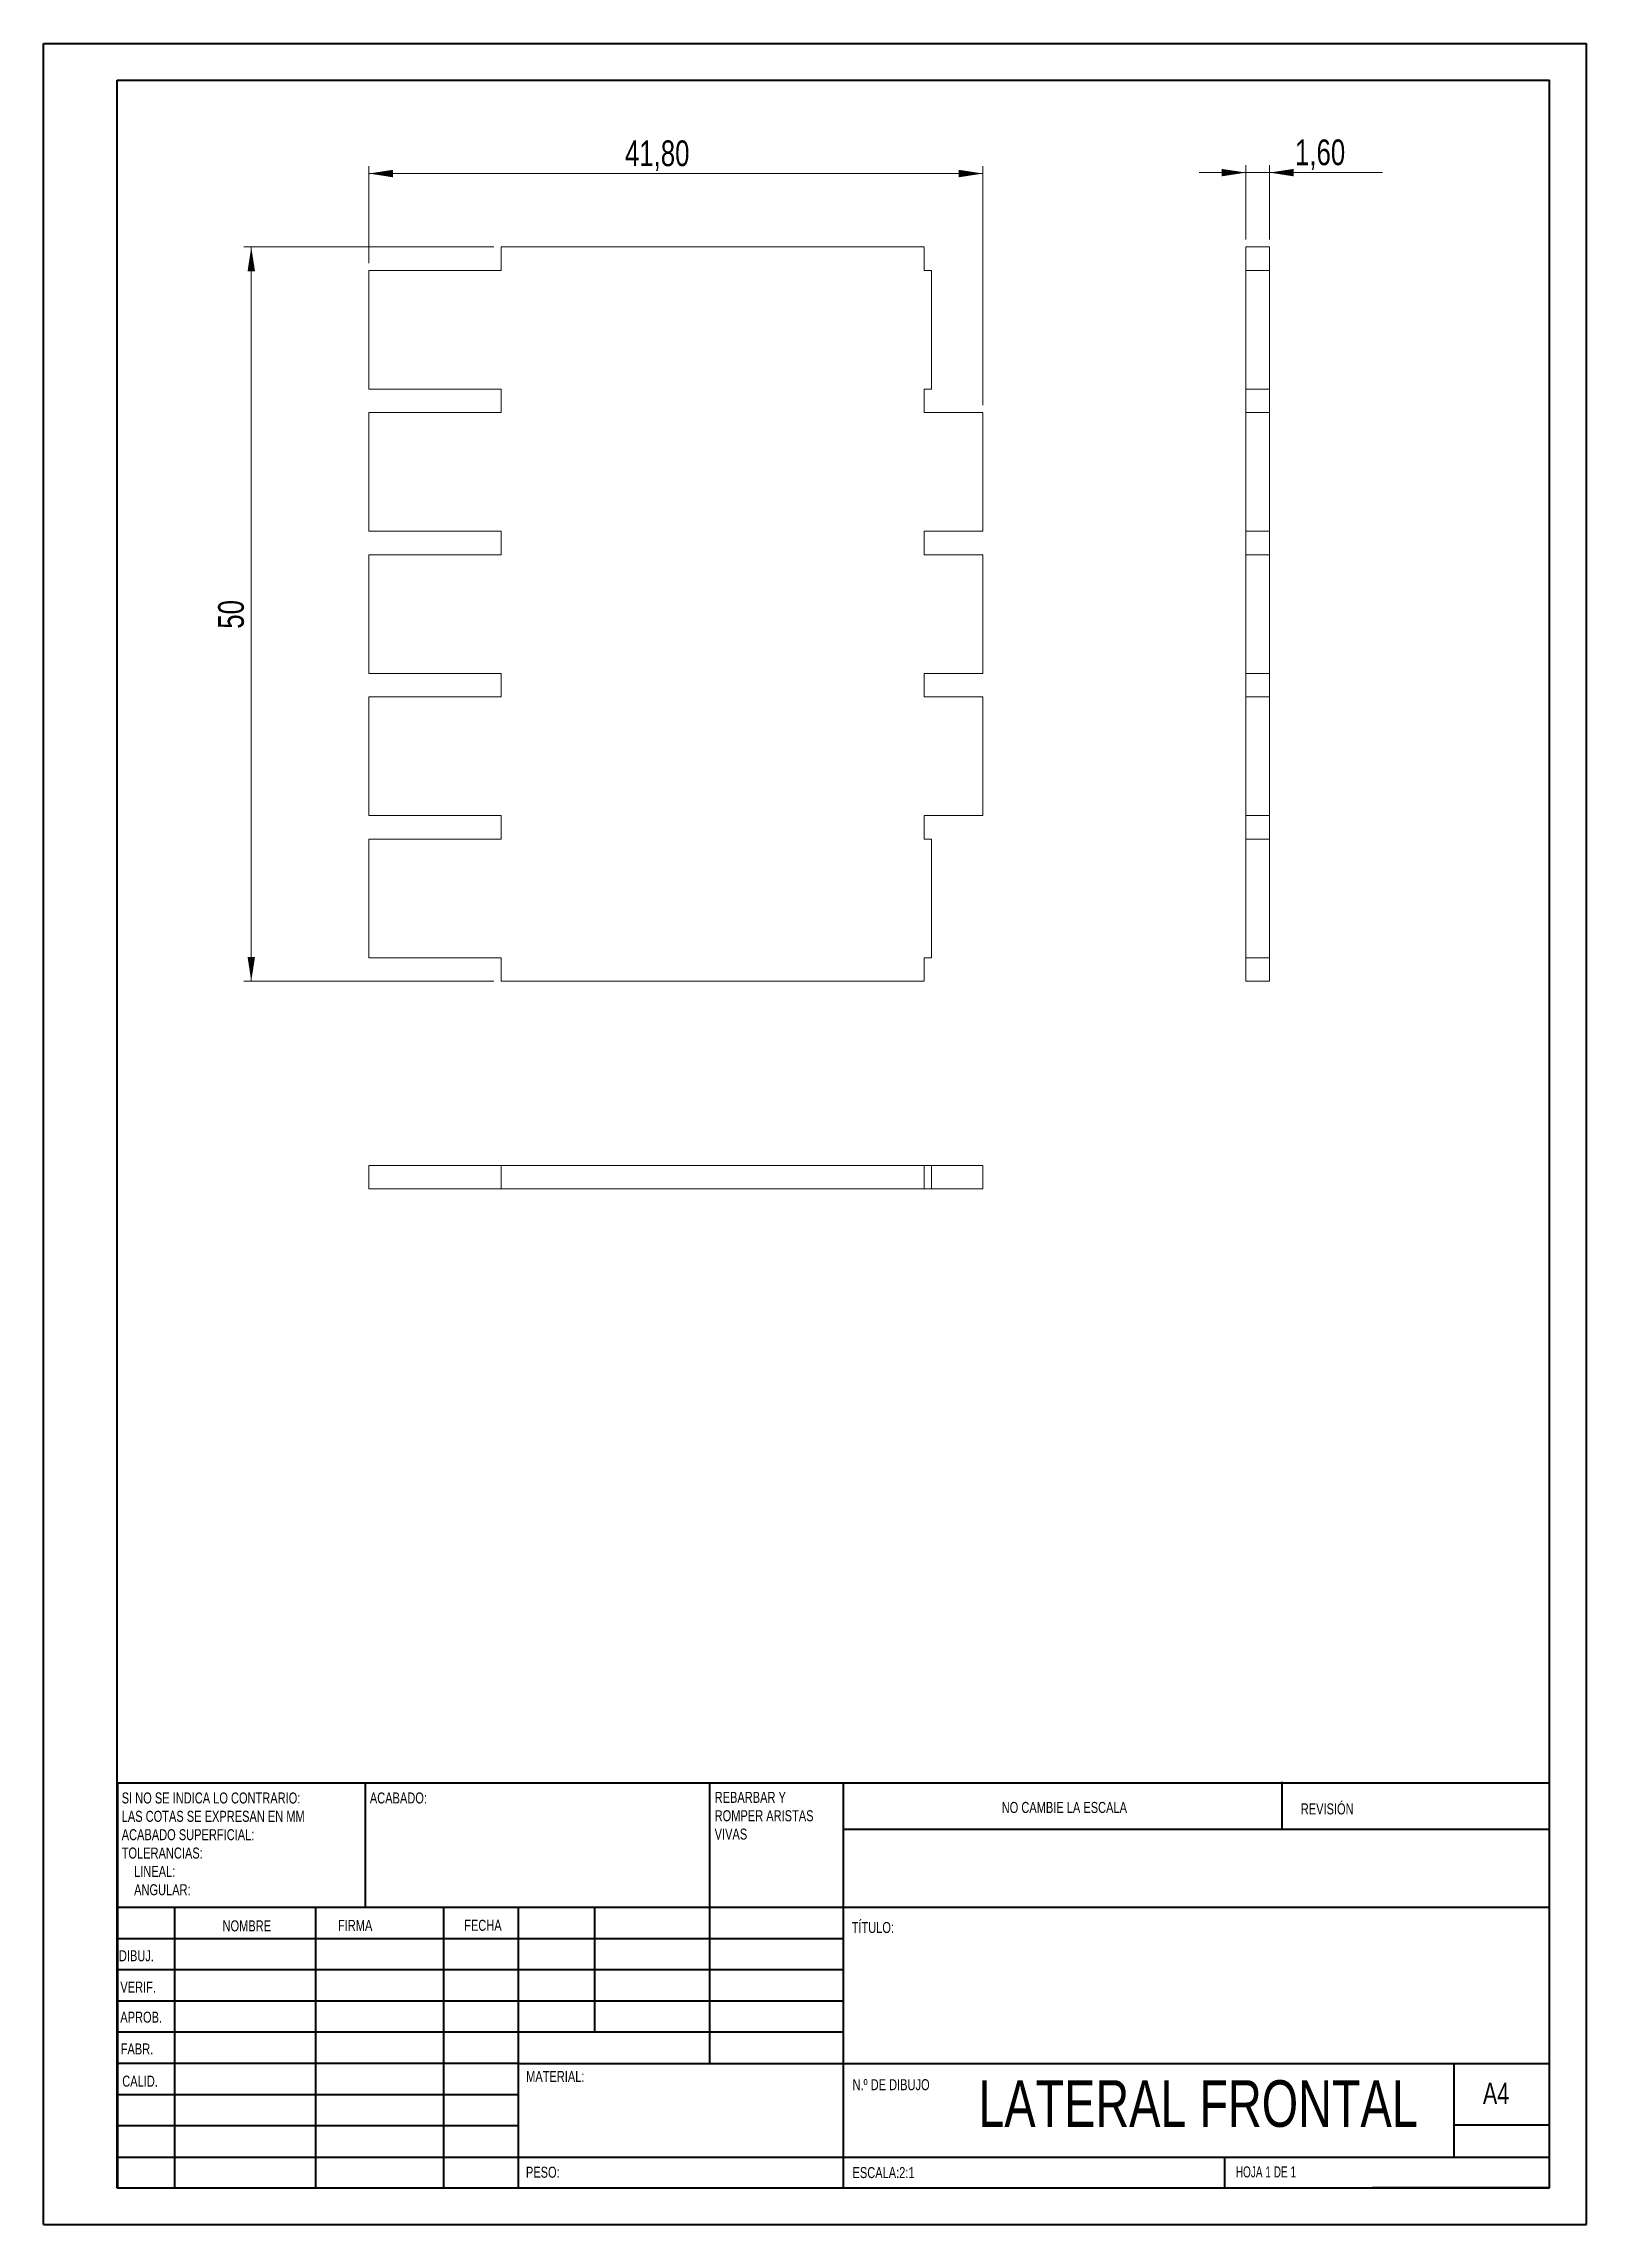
# Model space of a CAD drawing. Header units: millimetres. Extents: x 0 to 210, y 0 to 297.
import ezdxf

# ---------------------------------------------------------------- set-up
doc = ezdxf.new("R2010")
doc.units = ezdxf.units.MM
doc.styles.add('SLDTEXTSTYLE0', font='TXT', dxfattribs={"width": 0.75})
doc.styles.add('SLDTEXTSTYLE1', font='TXT', dxfattribs={"width": 0.681818})
doc.dimstyles.new('SLDDIMSTYLE0', dxfattribs={"dimtxt": 3.5, "dimasz": 3.302, "dimexe": 0, "dimexo": 0.0625, "dimgap": 0.875, "dimtad": 1, "dimlfac": 0.5, "dimrnd": 1e-09, "dimzin": 12, "dimdsep": 46, "dimtxsty": 'SLDTEXTSTYLE0', "dimsah": 1, "dimcen": 0.09, "dimadec": 0, "dimazin": 3, "dimtfac": 1, "dimtofl": 0, "dimtmove": 0, "dimatfit": 3, "dimfxl": 1, "dimfrac": 2, "dimtolj": 1, "dimtzin": 12, "dimarcsym": 0})
doc.dimstyles.new('SLDDIMSTYLE1', dxfattribs={"dimtxt": 3.5, "dimasz": 3.302, "dimexe": 0, "dimexo": 0.0625, "dimgap": 0.875, "dimtad": 1, "dimlfac": 0.5, "dimrnd": 1e-09, "dimzin": 12, "dimdsep": 46, "dimtxsty": 'SLDTEXTSTYLE0', "dimsah": 1, "dimcen": 0.09, "dimadec": 0, "dimazin": 3, "dimtfac": 1, "dimtmove": 0, "dimatfit": 0, "dimfxl": 1, "dimfrac": 2, "dimtolj": 1, "dimtzin": 12, "dimarcsym": 0})

# ---------------------------------------------------------------- blocks, each defined once
blk = doc.blocks.new('SW_NOTE_0')
at = {"color": 0, "linetype": 'Continuous', "lineweight": 0, "char_height": 1.5, "attachment_point": 1, "style": 'SLDTEXTSTYLE0'}
for s, insert in [('REBARBAR Y', (0, 1.93)), ('ROMPER ARISTAS', (0, -0.57)), ('VIVAS', (0, -3.07))]:
    blk.add_mtext(s, dxfattribs=dict(at, insert=insert))
blk = doc.blocks.new('SW_NOTE_1')
at = {"color": 0, "linetype": 'Continuous', "lineweight": 0, "char_height": 1.5, "attachment_point": 1, "style": 'SLDTEXTSTYLE0'}
for s, insert in [('SI NO SE INDICA LO CONTRARIO:', (0, 1.93)), ('LAS COTAS SE EXPRESAN EN MM', (0, -0.57)), ('ACABADO SUPERFICIAL:', (0, -3.07)), ('TOLERANCIAS:', (0, -5.57)), ('LINEAL:', (1.69, -8.07)), ('ANGULAR:', (1.69, -10.57))]:
    blk.add_mtext(s, dxfattribs=dict(at, insert=insert))
blk = doc.blocks.new('_D')
at = {"color": 7, "linetype": 'Continuous', "lineweight": 0}
for p, q in [((44.34, 267.32), (44.34, 280.52)), ((44.34, 279.52), (127.94, 279.52)), ((127.94, 247.96), (127.94, 280.52))]:
    blk.add_line(p, q, dxfattribs=at)
for points in [[(44.34, 279.52), (47.65, 279.01), (47.65, 280.03)], [(127.94, 279.52), (124.64, 280.03), (124.64, 279.01)]]:
    blk.add_solid(points, dxfattribs=at)
at = {"color": 7, "linetype": 'Continuous', "lineweight": 0, "insert": (79.21, 284.03, -1.4), "char_height": 3.5, "attachment_point": 1, "style": 'SLDTEXTSTYLE0'}
blk.add_mtext('41,80', dxfattribs=at)
blk = doc.blocks.new('_D_1')
at = {"color": 7, "linetype": 'Continuous', "lineweight": 0}
for p, q in [((61.34, 269.52), (27.34, 269.52)), ((28.34, 269.52), (28.34, 169.52)), ((61.34, 169.52), (27.34, 169.52))]:
    blk.add_line(p, q, dxfattribs=at)
for points in [[(28.34, 269.52), (27.84, 266.22), (28.85, 266.22)], [(28.34, 169.52), (28.85, 172.82), (27.84, 172.82)]]:
    blk.add_solid(points, dxfattribs=at)
at = {"color": 7, "linetype": 'Continuous', "lineweight": 0, "insert": (23.83, 217.53, -1.4), "char_height": 3.5, "attachment_point": 1, "rotation": 90, "style": 'SLDTEXTSTYLE0'}
blk.add_mtext('50', dxfattribs=at)
blk = doc.blocks.new('_D_2')
at = {"color": 7, "linetype": 'Continuous', "lineweight": 0}
for p, q in [((163.74, 279.65), (157.39, 279.65)), ((163.74, 270.52), (163.74, 280.65)), ((166.94, 279.65), (163.74, 279.65)), ((166.94, 270.52), (166.94, 280.65)), ((166.94, 279.65), (182.31, 279.65))]:
    blk.add_line(p, q, dxfattribs=at)
for points in [[(163.74, 279.65), (160.43, 280.15), (160.43, 279.14)], [(166.94, 279.65), (170.24, 279.14), (170.24, 280.15)]]:
    blk.add_solid(points, dxfattribs=at)
at = {"color": 7, "linetype": 'Continuous', "lineweight": 0, "insert": (170.42, 284.16, 5.2), "char_height": 3.5, "attachment_point": 1, "style": 'SLDTEXTSTYLE0'}
blk.add_mtext('1,60', dxfattribs=at)

msp = doc.modelspace()

# ---------------------------------------------------------------- linework, layer by layer
at = {"color": 7, "linetype": 'Continuous', "lineweight": 40}
for p, q in [((0.079, 0.215), (0.079, 297.215)), ((0.079, 297.215), (210.079, 297.215)), ((210.079, 0.215), (210.079, 297.215)), ((210.079, 292.215), (210.079, 297.215)), ((10.079, 292.215), (205.079, 292.215)), ((10.079, 5.215), (10.079, 292.215)), ((205.079, 5.215), (205.079, 292.215)), ((10.111, 60.371), (205.079, 60.371)), ((10.111, 60.371), (10.111, 5.121)), ((43.911, 43.371), (43.911, 60.371)), ((90.711, 60.371), (90.711, 22.121)), ((108.911, 60.371), (108.911, 5.121)), ((168.679, 54.09), (168.679, 60.465)), ((205.079, 53.996), (108.911, 53.996)), ((205.079, 43.371), (10.111, 43.371)), ((17.911, 43.371), (17.911, 5.121)), ((37.102, 43.371), (37.102, 5.121)), ((54.51, 43.371), (54.51, 5.121)), ((64.711, 5.121), (64.711, 43.371)), ((75.111, 26.371), (75.111, 43.371)), ((108.911, 39.121), (10.111, 39.121)), ((108.911, 34.871), (10.111, 34.871)), ((108.911, 30.621), (10.111, 30.621)), ((108.911, 26.371), (10.111, 26.371)), ((64.711, 22.121), (10.111, 22.121)), ((64.711, 22.121), (205.079, 22.121)), ((192.079, 9.465), (192.079, 22.215)), ((64.711, 17.871), (10.111, 17.871)), ((64.711, 13.621), (10.111, 13.621)), ((205.079, 13.715), (192.079, 13.715)), ((10.111, 9.371), (205.079, 9.371)), ((160.879, 5.215), (160.879, 9.465)), ((10.079, 5.215), (205.079, 5.215)), ((205.079, 5.215), (180.988, 5.215)), ((0.079, 0.215), (210.079, 0.215))]:
    msp.add_line(p, q, dxfattribs=at)
at = {"color": 7, "linetype": 'Continuous', "lineweight": 15}
for p, q in [((62.345, 266.321), (62.345, 269.521)), ((119.945, 269.521), (62.345, 269.521)), ((119.945, 269.521), (119.945, 266.321)), ((166.937, 269.521), (163.737, 269.521)), ((163.737, 269.521), (163.737, 266.321)), ((166.937, 269.521), (166.937, 266.321)), ((44.345, 266.321), (44.345, 250.161)), ((44.345, 266.321), (62.345, 266.321)), ((119.945, 266.321), (120.945, 266.321)), ((120.945, 266.321), (120.945, 250.161)), ((166.937, 266.321), (163.737, 266.321)), ((163.737, 266.321), (163.737, 250.161)), ((166.937, 266.321), (166.937, 250.161)), ((62.345, 250.161), (44.345, 250.161)), ((62.345, 246.961), (62.345, 250.161)), ((120.945, 250.161), (119.945, 250.161)), ((119.945, 250.161), (119.945, 246.961)), ((166.937, 250.161), (163.737, 250.161)), ((163.737, 250.161), (163.737, 246.961)), ((166.937, 250.161), (166.937, 246.961)), ((44.345, 246.961), (44.345, 230.801)), ((44.345, 246.961), (62.345, 246.961)), ((119.945, 246.961), (127.945, 246.961)), ((127.945, 230.801), (127.945, 246.961)), ((166.937, 246.961), (163.737, 246.961)), ((163.737, 230.801), (163.737, 246.961)), ((166.937, 230.801), (166.937, 246.961)), ((62.345, 230.801), (44.345, 230.801)), ((62.345, 227.601), (62.345, 230.801)), ((127.945, 230.801), (119.945, 230.801)), ((119.945, 230.801), (119.945, 227.601)), ((166.937, 230.801), (163.737, 230.801)), ((163.737, 230.801), (163.737, 227.601)), ((166.937, 230.801), (166.937, 227.601)), ((44.345, 227.601), (44.345, 211.441)), ((44.345, 227.601), (62.345, 227.601)), ((119.945, 227.601), (127.945, 227.601)), ((127.945, 211.441), (127.945, 227.601)), ((166.937, 227.601), (163.737, 227.601)), ((163.737, 211.441), (163.737, 227.601)), ((166.937, 211.441), (166.937, 227.601)), ((62.345, 211.441), (44.345, 211.441)), ((62.345, 208.241), (62.345, 211.441)), ((127.945, 211.441), (119.945, 211.441)), ((119.945, 211.441), (119.945, 208.241)), ((166.937, 211.441), (163.737, 211.441)), ((163.737, 211.441), (163.737, 208.241)), ((166.937, 211.441), (166.937, 208.241)), ((44.345, 208.241), (44.345, 192.081)), ((44.345, 208.241), (62.345, 208.241)), ((119.945, 208.241), (127.945, 208.241)), ((127.945, 192.081), (127.945, 208.241)), ((166.937, 208.241), (163.737, 208.241)), ((163.737, 192.081), (163.737, 208.241)), ((166.937, 192.081), (166.937, 208.241)), ((62.345, 192.081), (44.345, 192.081)), ((62.345, 188.881), (62.345, 192.081)), ((127.945, 192.081), (119.945, 192.081)), ((119.945, 192.081), (119.945, 188.881)), ((166.937, 192.081), (163.737, 192.081)), ((163.737, 192.081), (163.737, 188.881)), ((166.937, 192.081), (166.937, 188.881)), ((44.345, 188.881), (44.345, 172.721)), ((44.345, 188.881), (62.345, 188.881)), ((119.945, 188.881), (120.945, 188.881)), ((120.945, 188.881), (120.945, 172.721)), ((166.937, 188.881), (163.737, 188.881)), ((163.737, 188.881), (163.737, 172.721)), ((166.937, 188.881), (166.937, 172.721)), ((62.345, 172.721), (44.345, 172.721)), ((62.345, 169.521), (62.345, 172.721)), ((119.945, 172.721), (119.945, 169.521)), ((120.945, 172.721), (119.945, 172.721)), ((166.937, 172.721), (163.737, 172.721)), ((163.737, 172.721), (163.737, 169.521)), ((166.937, 172.721), (166.937, 169.521)), ((62.345, 169.521), (119.945, 169.521)), ((166.937, 169.521), (163.737, 169.521)), ((44.345, 141.243), (44.345, 144.443)), ((62.345, 144.443), (44.345, 144.443)), ((62.345, 141.243), (62.345, 144.443)), ((62.345, 144.443), (119.945, 144.443)), ((119.945, 141.243), (119.945, 144.443)), ((120.945, 144.443), (119.945, 144.443)), ((120.945, 141.243), (120.945, 144.443)), ((127.945, 144.443), (120.945, 144.443)), ((127.945, 141.243), (127.945, 144.443)), ((62.345, 141.243), (44.345, 141.243)), ((62.345, 141.243), (119.945, 141.243)), ((120.945, 141.243), (119.945, 141.243)), ((127.945, 141.243), (120.945, 141.243))]:
    msp.add_line(p, q, dxfattribs=at)

# ---------------------------------------------------------------- block references
at = {"color": 7, "linetype": 'Continuous', "lineweight": 0}
for name, p in [('SW_NOTE_1', (10.704, 57.108)), ('SW_NOTE_0', (91.42, 57.19))]:
    msp.add_blockref(name, p, dxfattribs=at)

# ---------------------------------------------------------------- texts
for s, insert, char_height, attachment_point, style in [('ACABADO:', (44.482, 59.04), 1.5, 1, 'SLDTEXTSTYLE0'), ('NO CAMBIE LA ESCALA', (130.493, 57.748), 1.5, 1, 'SLDTEXTSTYLE0'), ('REVISIÓN', (171.206, 57.55), 1.5, 1, 'SLDTEXTSTYLE0'), ('NOMBRE', (24.433, 41.622), 1.5, 1, 'SLDTEXTSTYLE0'), ('FIRMA', (40.144, 41.683), 1.5, 1, 'SLDTEXTSTYLE0'), ('FECHA', (57.326, 41.697), 1.5, 1, 'SLDTEXTSTYLE0'), ('TÍTULO:', (110.067, 41.399), 1.5, 1, 'SLDTEXTSTYLE0'), ('DIBUJ.', (10.323, 37.551), 1.5, 1, 'SLDTEXTSTYLE0'), ('VERIF.', (10.521, 33.275), 1.5, 1, 'SLDTEXTSTYLE0'), ('APROB.', (10.513, 29.185), 1.5, 1, 'SLDTEXTSTYLE0'), ('FABR.', (10.566, 24.855), 1.5, 1, 'SLDTEXTSTYLE0'), ('MATERIAL:', (65.757, 21.107), 1.5, 1, 'SLDTEXTSTYLE0'), ('CALID.', (10.78, 20.471), 1.5, 1, 'SLDTEXTSTYLE0'), ('N.º DE DIBUJO', (110.185, 19.99), 1.5, 1, 'SLDTEXTSTYLE0'), ('LATERAL FRONTAL', (157.22, 19.847), 6.35, 2, 'SLDTEXTSTYLE0'), ('A4', (196, 19.515), 2.9104, 1, 'SLDTEXTSTYLE0'), ('PESO:', (65.729, 8.07), 1.4986, 1, 'SLDTEXTSTYLE0'), ('ESCALA:2:1', (110.185, 8.021), 1.5, 1, 'SLDTEXTSTYLE0'), ('HOJA 1 DE 1', (162.357, 8.115), 1.5, 1, 'SLDTEXTSTYLE1')]:
    msp.add_mtext(s, dxfattribs=dict(at, insert=insert, char_height=char_height, attachment_point=attachment_point, style=style))

# ---------------------------------------------------------------- dimensions: what is measured, and where the dimension line sits
for base, p1, p2, dimstyle, picture, middle in [((127.945, 279.521), (44.345, 266.321), (127.945, 246.961), 'SLDDIMSTYLE0', '_D', (86.453, 279.521)), ((163.737, 279.646), (166.937, 269.521), (163.737, 269.521), 'SLDDIMSTYLE1', '_D_2', (176.366, 279.646))]:
    dim = msp.add_linear_dim(base=base, p1=p1, p2=p2, dimstyle=dimstyle, dxfattribs=at)
    dim.commit()
    dim.dimension.update_dxf_attribs({"geometry": picture, "text_midpoint": middle, "dimtype": 160})
dim = msp.add_linear_dim(base=(28.345, 169.521), p1=(62.345, 269.521), p2=(62.345, 169.521), angle=90, dimstyle='SLDDIMSTYLE0', dxfattribs=at)
dim.commit()
dim.dimension.update_dxf_attribs({"geometry": '_D_1', "text_midpoint": (28.345, 221.534), "dimtype": 160})

doc.saveas('drawing.dxf')
